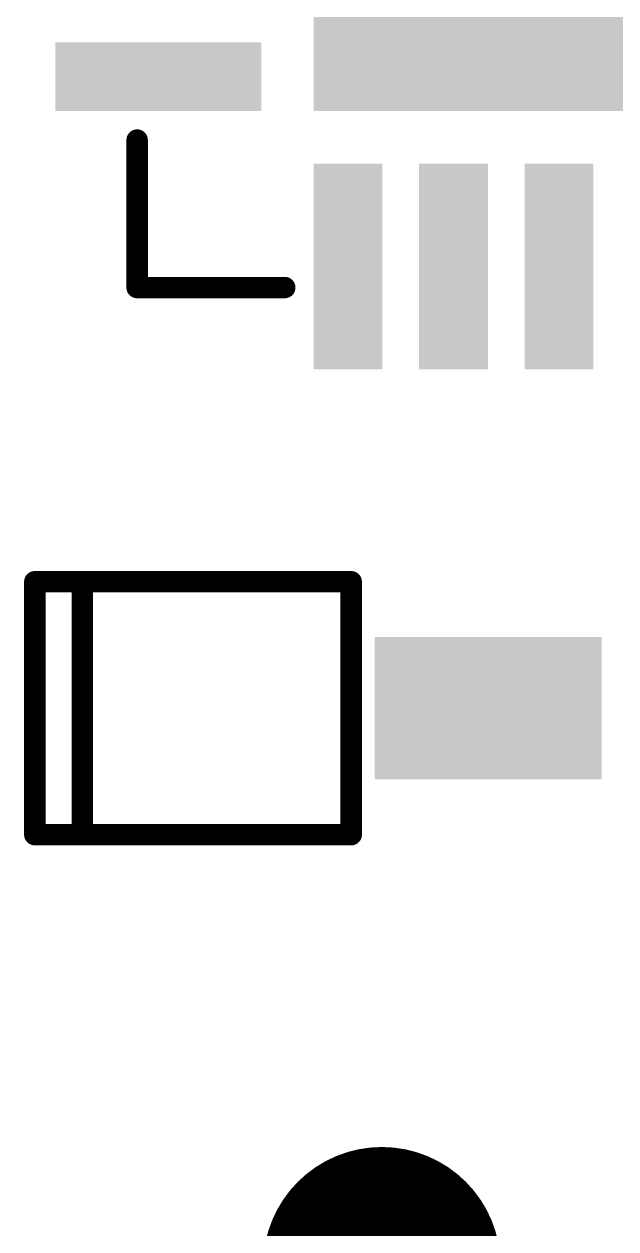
# Model space of a CAD drawing. Extents: x 138.1 to 180, y 20.3 to 82.2.
# Drawn here: x 153.15 to 155.95, y 31.45 to 37.17 of the extents above; entities that cross this region are included whole.
import ezdxf

# ---------------------------------------------------------------- set-up
doc = ezdxf.new("R2010")
doc.units = 0
doc.header["$MEASUREMENT"] = 0
doc.layers.get('0').update_dxf_attribs({"linetype": 'CONTINUOUS'})
doc.layers.add('SILKTOP_PHO', color=251, linetype='CONTINUOUS')

# ---------------------------------------------------------------- blocks, each defined once
blk = doc.blocks.new('ROUND_33')
at = {"const_width": 0.0508}
blk.add_lwpolyline([(-0.0254, 0, 1), (0.0254, 0, 1)], format="xyb", close=True, dxfattribs=at)
blk = doc.blocks.new('RECTANGLE_200')
blk.add_solid([(0.163068, 0.48806), (0.163068, -0.48806), (-0.163068, 0.48806), (-0.163068, -0.48806)])
blk = doc.blocks.new('RECTANGLE_201')
blk.add_solid([(0.48806, 0.163068), (0.48806, -0.163068), (-0.48806, 0.163068), (-0.48806, -0.163068)])
blk = doc.blocks.new('SQUARE_202')
blk.add_solid([(1.663064, 1.663064), (1.663064, -1.663064), (-1.663064, 1.663064), (-1.663064, -1.663064)])
blk = doc.blocks.new('RECTANGLE_241')
blk.add_solid([(0.538098, 0.338074), (0.538098, -0.338074), (-0.538098, 0.338074), (-0.538098, -0.338074)])
blk = doc.blocks.new('OBLONG_248')
at = {"const_width": 1.126236}
blk.add_lwpolyline([(0, 0.37503), (0, -0.37503)], dxfattribs=at)
at = {"const_width": 0.563118}
for points in [[(-0.281558, 0.37503, 1), (0.281558, 0.37503, 1)], [(-0.281558, -0.37503, 1), (0.281558, -0.37503, 1)]]:
    blk.add_lwpolyline(points, format="xyb", close=True, dxfattribs=at)

msp = doc.modelspace()

# ---------------------------------------------------------------- linework, layer by layer
at = {"layer": 'SILKTOP_PHO', "const_width": 0.1016}
for points in [[(153.681, 35.915), (153.681, 36.615)], [(154.381, 35.915), (153.681, 35.915)], [(153.1958, 34.5192), (154.696, 34.5192)], [(153.1958, 33.3193), (153.1958, 34.5192)], [(153.4209, 34.5192), (153.4209, 33.3193)], [(154.696, 34.5192), (154.696, 33.3193)], [(154.696, 33.3193), (153.1958, 33.3193)]]:
    msp.add_lwpolyline(points, dxfattribs=at)

# ---------------------------------------------------------------- block references
for name, p in [('SQUARE_202', (156.1811, 38.4151)), ('RECTANGLE_201', (153.7811, 36.915)), ('RECTANGLE_200', (154.681, 36.015)), ('RECTANGLE_200', (155.1811, 36.015)), ('RECTANGLE_200', (155.681, 36.015)), ('RECTANGLE_241', (155.346, 33.9193)), ('OBLONG_248', (154.8413, 30.8992))]:
    msp.add_blockref(name, p)
at = {"layer": 'SILKTOP_PHO'}
for p in [(153.681, 36.615), (153.681, 35.915), (154.381, 35.915), (153.1958, 34.5192), (153.1958, 34.5192), (153.4209, 34.5192), (154.696, 34.5192), (153.1958, 33.3193), (153.4209, 33.3193), (154.696, 33.3193)]:
    msp.add_blockref('ROUND_33', p, dxfattribs=at)

doc.saveas('drawing.dxf')
